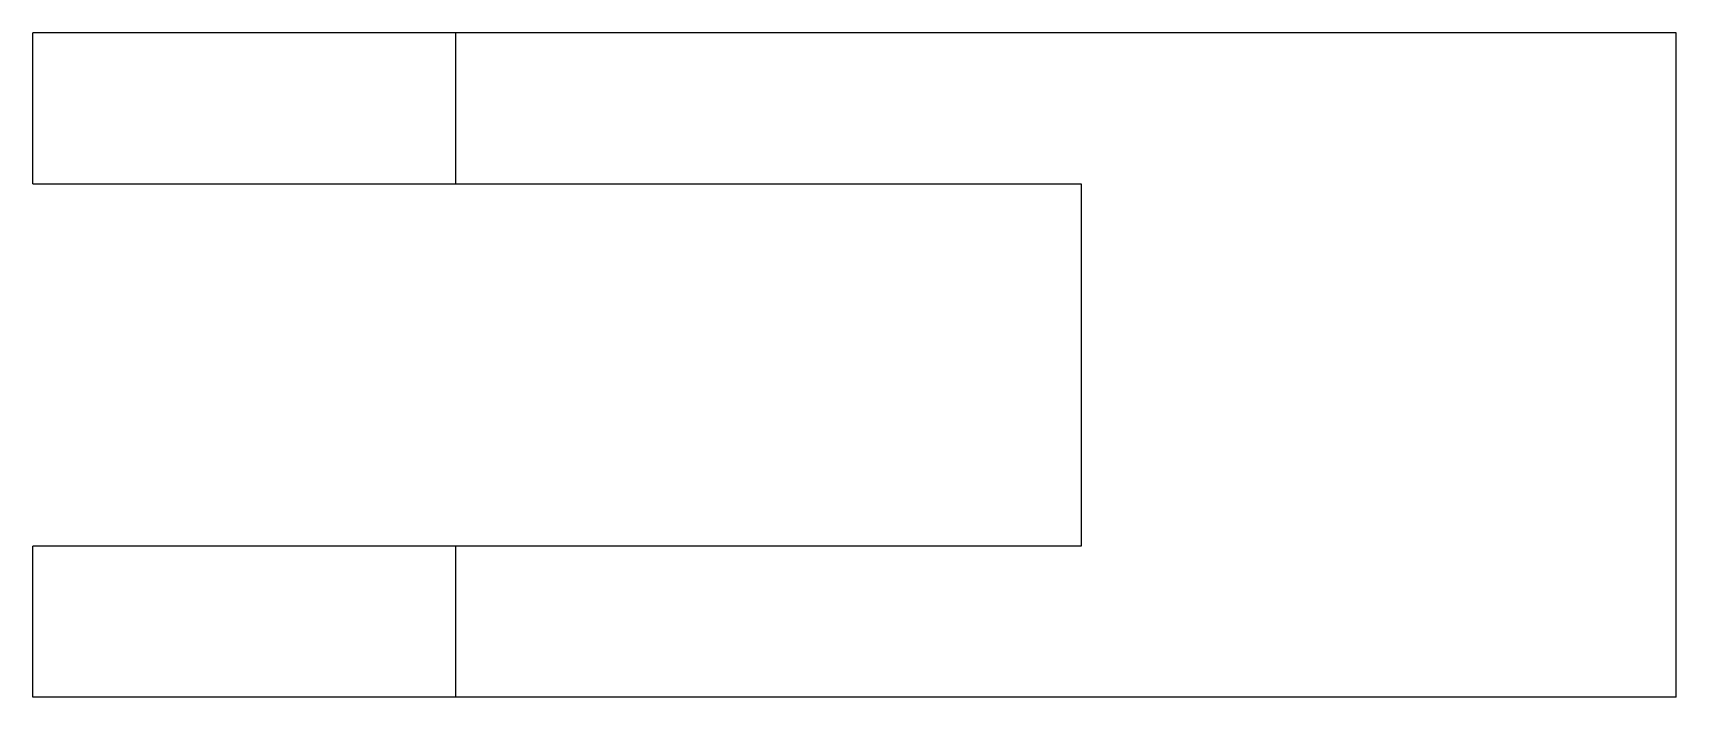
# Model space of a CAD drawing. Header units: metres. Extents: x -14.7 to 39.7, y -22 to 0.
import ezdxf

# ---------------------------------------------------------------- set-up
doc = ezdxf.new("R2010")
doc.units = ezdxf.units.M

msp = doc.modelspace()

# ---------------------------------------------------------------- linework, layer by layer
for points in [[(-14.7, -5), (-14.7, -4.9), (-14.7, -4.8), (-14.7, -4.7), (-14.7, -4.6), (-14.7, -4.5), (-14.7, -4.4), (-14.7, -4.3), (-14.7, -4.2), (-14.7, -4.1), (-14.7, -4), (-14.7, -3.9), (-14.7, -3.8), (-14.7, -3.7), (-14.7, -3.6), (-14.7, -3.5), (-14.7, -3.4), (-14.7, -3.3), (-14.7, -3.2), (-14.7, -3.1), (-14.7, -3), (-14.7, -2.9), (-14.7, -2.8), (-14.7, -2.7), (-14.7, -2.6), (-14.7, -2.5), (-14.7, -2.4), (-14.7, -2.3), (-14.7, -2.2), (-14.7, -2.1), (-14.7, -2), (-14.7, -1.9), (-14.7, -1.8), (-14.7, -1.7), (-14.7, -1.6), (-14.7, -1.5), (-14.7, -1.4), (-14.7, -1.3), (-14.7, -1.2), (-14.7, -1.1), (-14.7, -1), (-14.7, -0.9), (-14.7, -0.8), (-14.7, -0.7), (-14.7, -0.6), (-14.7, -0.5), (-14.7, -0.4), (-14.7, -0.3), (-14.7, -0.2), (-14.7, -0.1), (-14.7, 0)], [(-0.7, 0), (-0.749, 0), (-0.798, 0), (-0.847, 0), (-0.938, 0), (-1.083, 0), (-1.228, 0), (-1.373, 0), (-1.593, 0), (-1.827, 0), (-2.06, 0), (-2.316, 0), (-2.626, 0), (-2.937, 0), (-3.247, 0), (-3.601, 0), (-3.973, 0), (-4.344, 0), (-4.722, 0), (-5.136, 0), (-5.551, 0), (-5.965, 0), (-6.392, 0), (-6.828, 0), (-7.264, 0), (-7.7, 0), (-8.136, 0), (-8.572, 0), (-9.008, 0), (-9.435, 0), (-9.849, 0), (-10.264, 0), (-10.678, 0), (-11.056, 0), (-11.427, 0), (-11.799, 0), (-12.153, 0), (-12.463, 0), (-12.774, 0), (-13.084, 0), (-13.34, 0), (-13.573, 0), (-13.807, 0), (-14.027, 0), (-14.172, 0), (-14.317, 0), (-14.462, 0), (-14.553, 0), (-14.602, 0), (-14.651, 0), (-14.7, 0)], [(-0.7, -5), (-0.7, -4.9), (-0.7, -4.8), (-0.7, -4.7), (-0.7, -4.6), (-0.7, -4.5), (-0.7, -4.4), (-0.7, -4.3), (-0.7, -4.2), (-0.7, -4.1), (-0.7, -4), (-0.7, -3.9), (-0.7, -3.8), (-0.7, -3.7), (-0.7, -3.6), (-0.7, -3.5), (-0.7, -3.4), (-0.7, -3.3), (-0.7, -3.2), (-0.7, -3.1), (-0.7, -3), (-0.7, -2.9), (-0.7, -2.8), (-0.7, -2.7), (-0.7, -2.6), (-0.7, -2.5), (-0.7, -2.4), (-0.7, -2.3), (-0.7, -2.2), (-0.7, -2.1), (-0.7, -2), (-0.7, -1.9), (-0.7, -1.8), (-0.7, -1.7), (-0.7, -1.6), (-0.7, -1.5), (-0.7, -1.4), (-0.7, -1.3), (-0.7, -1.2), (-0.7, -1.1), (-0.7, -1), (-0.7, -0.9), (-0.7, -0.8), (-0.7, -0.7), (-0.7, -0.6), (-0.7, -0.5), (-0.7, -0.4), (-0.7, -0.3), (-0.7, -0.2), (-0.7, -0.1), (-0.7, 0)], [(39.7, 0), (38.892, 0), (38.084, 0), (37.276, 0), (36.468, 0), (35.66, 0), (34.852, 0), (34.044, 0), (33.236, 0), (32.428, 0), (31.62, 0), (30.812, 0), (30.004, 0), (29.196, 0), (28.388, 0), (27.58, 0), (26.772, 0), (25.964, 0), (25.156, 0), (24.348, 0), (23.54, 0), (22.732, 0), (21.924, 0), (21.116, 0), (20.308, 0), (19.5, 0), (18.692, 0), (17.884, 0), (17.076, 0), (16.268, 0), (15.46, 0), (14.652, 0), (13.844, 0), (13.036, 0), (12.228, 0), (11.42, 0), (10.612, 0), (9.804, 0), (8.996, 0), (8.188, 0), (7.38, 0), (6.572, 0), (5.764, 0), (4.956, 0), (4.148, 0), (3.34, 0), (2.532, 0), (1.724, 0), (0.916, 0), (0.108, 0), (-0.7, 0)], [(39.7, -22), (39.7, -21.56), (39.7, -21.12), (39.7, -20.68), (39.7, -20.24), (39.7, -19.8), (39.7, -19.36), (39.7, -18.92), (39.7, -18.48), (39.7, -18.04), (39.7, -17.6), (39.7, -17.16), (39.7, -16.72), (39.7, -16.28), (39.7, -15.84), (39.7, -15.4), (39.7, -14.96), (39.7, -14.52), (39.7, -14.08), (39.7, -13.64), (39.7, -13.2), (39.7, -12.76), (39.7, -12.32), (39.7, -11.88), (39.7, -11.44), (39.7, -11), (39.7, -10.56), (39.7, -10.12), (39.7, -9.68), (39.7, -9.24), (39.7, -8.8), (39.7, -8.36), (39.7, -7.92), (39.7, -7.48), (39.7, -7.04), (39.7, -6.6), (39.7, -6.16), (39.7, -5.72), (39.7, -5.28), (39.7, -4.84), (39.7, -4.4), (39.7, -3.96), (39.7, -3.52), (39.7, -3.08), (39.7, -2.64), (39.7, -2.2), (39.7, -1.76), (39.7, -1.32), (39.7, -0.88), (39.7, -0.44), (39.7, 0)], [(-14.7, -5), (-14.651, -5), (-14.602, -5), (-14.553, -5), (-14.462, -5), (-14.317, -5), (-14.172, -5), (-14.027, -5), (-13.807, -5), (-13.573, -5), (-13.34, -5), (-13.084, -5), (-12.774, -5), (-12.463, -5), (-12.153, -5), (-11.799, -5), (-11.427, -5), (-11.056, -5), (-10.678, -5), (-10.264, -5), (-9.849, -5), (-9.435, -5), (-9.008, -5), (-8.572, -5), (-8.136, -5), (-7.7, -5), (-7.264, -5), (-6.828, -5), (-6.392, -5), (-5.965, -5), (-5.551, -5), (-5.136, -5), (-4.722, -5), (-4.344, -5), (-3.973, -5), (-3.601, -5), (-3.247, -5), (-2.937, -5), (-2.626, -5), (-2.316, -5), (-2.06, -5), (-1.827, -5), (-1.593, -5), (-1.373, -5), (-1.228, -5), (-1.083, -5), (-0.938, -5), (-0.847, -5), (-0.798, -5), (-0.749, -5), (-0.7, -5)], [(-0.7, -5), (-0.286, -5), (0.128, -5), (0.542, -5), (0.956, -5), (1.37, -5), (1.784, -5), (2.198, -5), (2.612, -5), (3.026, -5), (3.44, -5), (3.854, -5), (4.268, -5), (4.682, -5), (5.096, -5), (5.51, -5), (5.924, -5), (6.338, -5), (6.752, -5), (7.166, -5), (7.58, -5), (7.994, -5), (8.408, -5), (8.822, -5), (9.236, -5), (9.65, -5), (10.064, -5), (10.478, -5), (10.892, -5), (11.306, -5), (11.72, -5), (12.134, -5), (12.548, -5), (12.962, -5), (13.376, -5), (13.79, -5), (14.204, -5), (14.618, -5), (15.032, -5), (15.446, -5), (15.86, -5), (16.274, -5), (16.688, -5), (17.102, -5), (17.516, -5), (17.93, -5), (18.344, -5), (18.758, -5), (19.172, -5), (19.586, -5), (20, -5)], [(20, -5), (20, -5.24), (20, -5.48), (20, -5.72), (20, -5.96), (20, -6.2), (20, -6.44), (20, -6.68), (20, -6.92), (20, -7.16), (20, -7.4), (20, -7.64), (20, -7.88), (20, -8.12), (20, -8.36), (20, -8.6), (20, -8.84), (20, -9.08), (20, -9.32), (20, -9.56), (20, -9.8), (20, -10.04), (20, -10.28), (20, -10.52), (20, -10.76), (20, -11), (20, -11.24), (20, -11.48), (20, -11.72), (20, -11.96), (20, -12.2), (20, -12.44), (20, -12.68), (20, -12.92), (20, -13.16), (20, -13.4), (20, -13.64), (20, -13.88), (20, -14.12), (20, -14.36), (20, -14.6), (20, -14.84), (20, -15.08), (20, -15.32), (20, -15.56), (20, -15.8), (20, -16.04), (20, -16.28), (20, -16.52), (20, -16.76), (20, -17)], [(-0.7, -17), (-0.749, -17), (-0.798, -17), (-0.847, -17), (-0.938, -17), (-1.083, -17), (-1.228, -17), (-1.373, -17), (-1.593, -17), (-1.827, -17), (-2.06, -17), (-2.316, -17), (-2.626, -17), (-2.937, -17), (-3.247, -17), (-3.601, -17), (-3.973, -17), (-4.344, -17), (-4.722, -17), (-5.136, -17), (-5.551, -17), (-5.965, -17), (-6.392, -17), (-6.828, -17), (-7.264, -17), (-7.7, -17), (-8.136, -17), (-8.572, -17), (-9.008, -17), (-9.435, -17), (-9.849, -17), (-10.264, -17), (-10.678, -17), (-11.056, -17), (-11.427, -17), (-11.799, -17), (-12.153, -17), (-12.463, -17), (-12.774, -17), (-13.084, -17), (-13.34, -17), (-13.573, -17), (-13.807, -17), (-14.027, -17), (-14.172, -17), (-14.317, -17), (-14.462, -17), (-14.553, -17), (-14.602, -17), (-14.651, -17), (-14.7, -17)], [(-14.7, -22), (-14.7, -21.9), (-14.7, -21.8), (-14.7, -21.7), (-14.7, -21.6), (-14.7, -21.5), (-14.7, -21.4), (-14.7, -21.3), (-14.7, -21.2), (-14.7, -21.1), (-14.7, -21), (-14.7, -20.9), (-14.7, -20.8), (-14.7, -20.7), (-14.7, -20.6), (-14.7, -20.5), (-14.7, -20.4), (-14.7, -20.3), (-14.7, -20.2), (-14.7, -20.1), (-14.7, -20), (-14.7, -19.9), (-14.7, -19.8), (-14.7, -19.7), (-14.7, -19.6), (-14.7, -19.5), (-14.7, -19.4), (-14.7, -19.3), (-14.7, -19.2), (-14.7, -19.1), (-14.7, -19), (-14.7, -18.9), (-14.7, -18.8), (-14.7, -18.7), (-14.7, -18.6), (-14.7, -18.5), (-14.7, -18.4), (-14.7, -18.3), (-14.7, -18.2), (-14.7, -18.1), (-14.7, -18), (-14.7, -17.9), (-14.7, -17.8), (-14.7, -17.7), (-14.7, -17.6), (-14.7, -17.5), (-14.7, -17.4), (-14.7, -17.3), (-14.7, -17.2), (-14.7, -17.1), (-14.7, -17)], [(20, -17), (19.586, -17), (19.172, -17), (18.758, -17), (18.344, -17), (17.93, -17), (17.516, -17), (17.102, -17), (16.688, -17), (16.274, -17), (15.86, -17), (15.446, -17), (15.032, -17), (14.618, -17), (14.204, -17), (13.79, -17), (13.376, -17), (12.962, -17), (12.548, -17), (12.134, -17), (11.72, -17), (11.306, -17), (10.892, -17), (10.478, -17), (10.064, -17), (9.65, -17), (9.236, -17), (8.822, -17), (8.408, -17), (7.994, -17), (7.58, -17), (7.166, -17), (6.752, -17), (6.338, -17), (5.924, -17), (5.51, -17), (5.096, -17), (4.682, -17), (4.268, -17), (3.854, -17), (3.44, -17), (3.026, -17), (2.612, -17), (2.198, -17), (1.784, -17), (1.37, -17), (0.956, -17), (0.542, -17), (0.128, -17), (-0.286, -17), (-0.7, -17)], [(-0.7, -22), (-0.7, -21.9), (-0.7, -21.8), (-0.7, -21.7), (-0.7, -21.6), (-0.7, -21.5), (-0.7, -21.4), (-0.7, -21.3), (-0.7, -21.2), (-0.7, -21.1), (-0.7, -21), (-0.7, -20.9), (-0.7, -20.8), (-0.7, -20.7), (-0.7, -20.6), (-0.7, -20.5), (-0.7, -20.4), (-0.7, -20.3), (-0.7, -20.2), (-0.7, -20.1), (-0.7, -20), (-0.7, -19.9), (-0.7, -19.8), (-0.7, -19.7), (-0.7, -19.6), (-0.7, -19.5), (-0.7, -19.4), (-0.7, -19.3), (-0.7, -19.2), (-0.7, -19.1), (-0.7, -19), (-0.7, -18.9), (-0.7, -18.8), (-0.7, -18.7), (-0.7, -18.6), (-0.7, -18.5), (-0.7, -18.4), (-0.7, -18.3), (-0.7, -18.2), (-0.7, -18.1), (-0.7, -18), (-0.7, -17.9), (-0.7, -17.8), (-0.7, -17.7), (-0.7, -17.6), (-0.7, -17.5), (-0.7, -17.4), (-0.7, -17.3), (-0.7, -17.2), (-0.7, -17.1), (-0.7, -17)], [(-0.7, -22), (-0.749, -22), (-0.798, -22), (-0.847, -22), (-0.938, -22), (-1.083, -22), (-1.228, -22), (-1.373, -22), (-1.593, -22), (-1.827, -22), (-2.06, -22), (-2.316, -22), (-2.626, -22), (-2.937, -22), (-3.247, -22), (-3.601, -22), (-3.973, -22), (-4.344, -22), (-4.722, -22), (-5.136, -22), (-5.551, -22), (-5.965, -22), (-6.392, -22), (-6.828, -22), (-7.264, -22), (-7.7, -22), (-8.136, -22), (-8.572, -22), (-9.008, -22), (-9.435, -22), (-9.849, -22), (-10.264, -22), (-10.678, -22), (-11.056, -22), (-11.427, -22), (-11.799, -22), (-12.153, -22), (-12.463, -22), (-12.774, -22), (-13.084, -22), (-13.34, -22), (-13.573, -22), (-13.807, -22), (-14.027, -22), (-14.172, -22), (-14.317, -22), (-14.462, -22), (-14.553, -22), (-14.602, -22), (-14.651, -22), (-14.7, -22)], [(39.7, -22), (38.892, -22), (38.084, -22), (37.276, -22), (36.468, -22), (35.66, -22), (34.852, -22), (34.044, -22), (33.236, -22), (32.428, -22), (31.62, -22), (30.812, -22), (30.004, -22), (29.196, -22), (28.388, -22), (27.58, -22), (26.772, -22), (25.964, -22), (25.156, -22), (24.348, -22), (23.54, -22), (22.732, -22), (21.924, -22), (21.116, -22), (20.308, -22), (19.5, -22), (18.692, -22), (17.884, -22), (17.076, -22), (16.268, -22), (15.46, -22), (14.652, -22), (13.844, -22), (13.036, -22), (12.228, -22), (11.42, -22), (10.612, -22), (9.804, -22), (8.996, -22), (8.188, -22), (7.38, -22), (6.572, -22), (5.764, -22), (4.956, -22), (4.148, -22), (3.34, -22), (2.532, -22), (1.724, -22), (0.916, -22), (0.108, -22), (-0.7, -22)]]:
    msp.add_lwpolyline(points)

doc.saveas('drawing.dxf')
